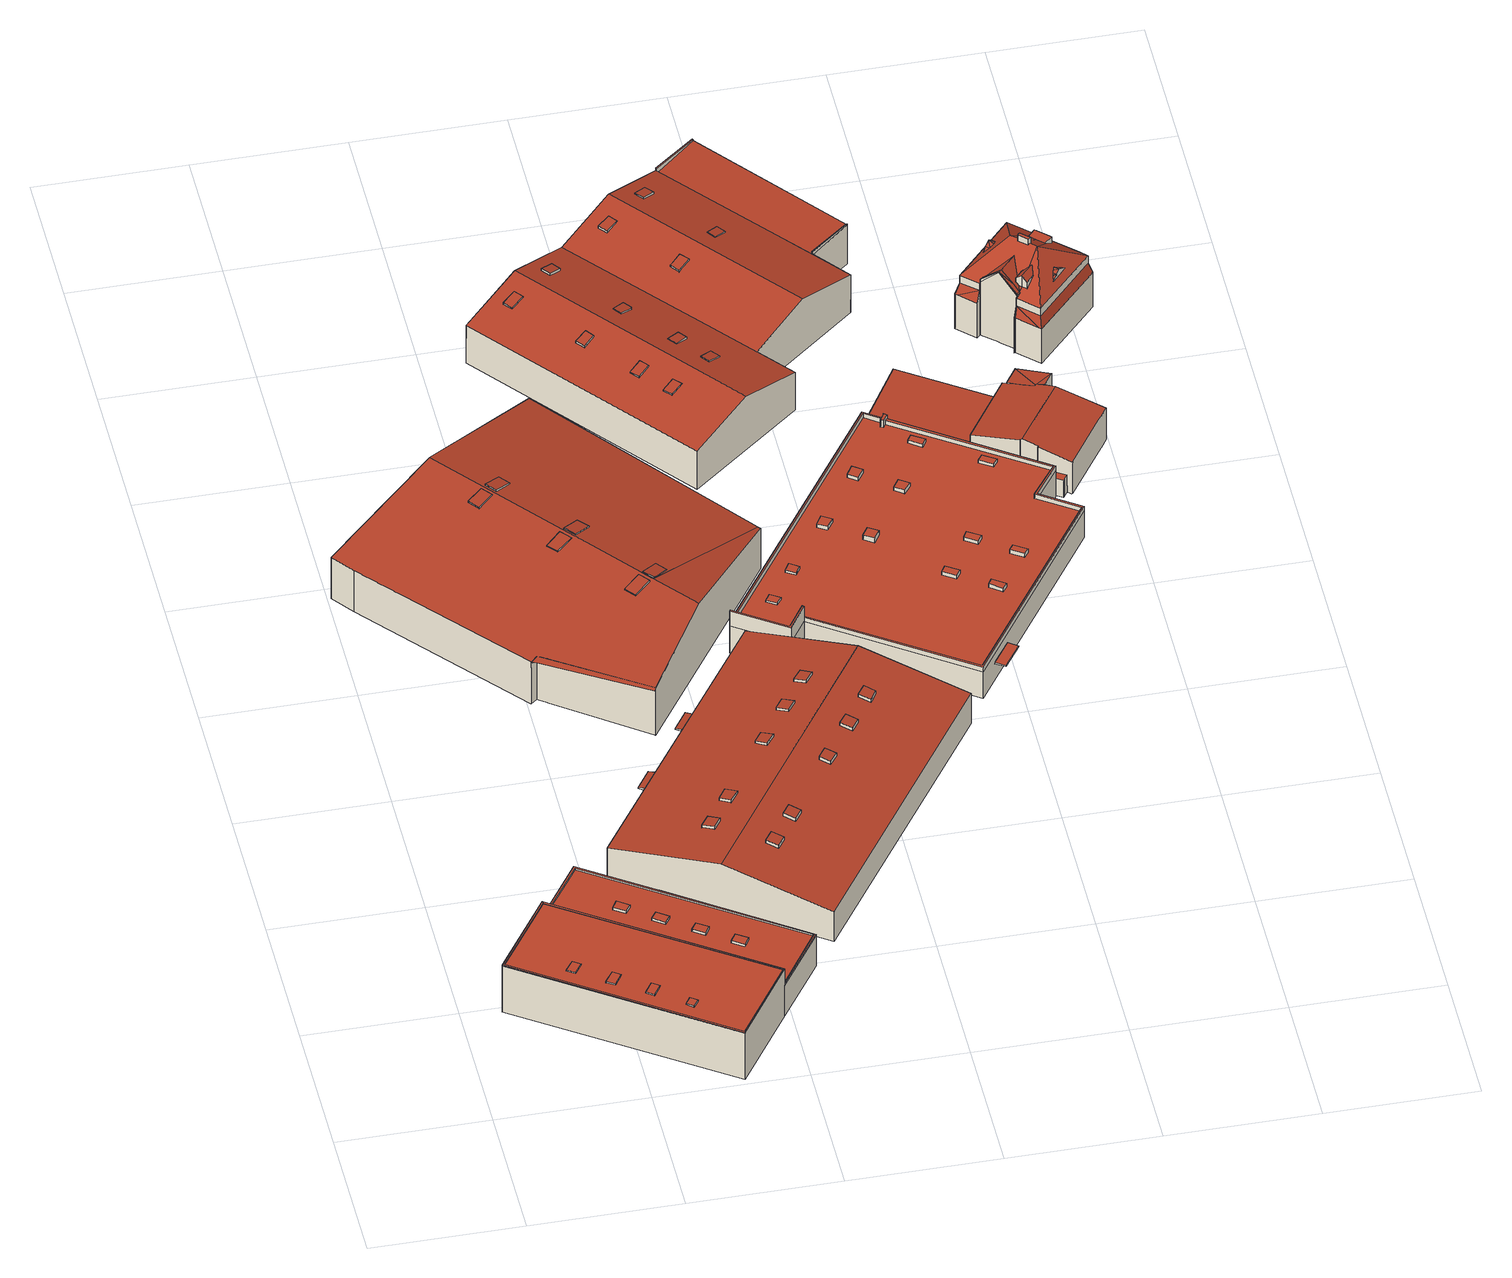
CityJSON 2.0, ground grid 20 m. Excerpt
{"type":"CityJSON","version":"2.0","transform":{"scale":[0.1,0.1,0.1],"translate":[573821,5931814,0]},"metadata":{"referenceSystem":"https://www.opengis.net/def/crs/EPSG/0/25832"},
"CityObjects":{
"building1":{"type":"Building","attributes":{"Grundfläche 2D":"734.250928","Grundhöhe NN":"1.270"},"children":["building1-1","building1-2","building1-3","building1-4","building1-5","building1-6","building1-7","building1-8","building1-9","building1-10","building1-11","building1-12","building1-13"],"geometry":[{"type":"Solid","lod":"3","boundaries":[[[[0,1,2,3,4,5,6,7,8,9]],[[10,11,12,13,14,15]],[[16,17,18,19]],[[18,17,5,4]],[[17,16,6,5]],[[16,19,7,6]],[[9,8,20,21]],[[21,22,23,24,2,1,0,9]],[[24,25,3,2]],[[26,27,24,23,22,21,28,29]],[[25,24,27,30]],[[21,20,31,28]],[[11,3,25,30,32,12]],[[13,12,32,33]],[[14,13,33,31,20,8]],[[19,18,4,3,11,10,15,14,8,7]],[[26,29,28,31,33,32,30,27]]]],"semantics":{"surfaces":[{"type":"RoofSurface"},{"type":"WallSurface"},{"type":"GroundSurface"}],"values":[[0,0,0,1,1,1,1,1,1,1,1,1,1,1,1,1,2]]}}]},
"building1-1":{"type":"BuildingInstallation","parents":["building1"],"geometry":[{"type":"MultiSurface","lod":"3","boundaries":[[[34,35,36,37]],[[37,36,38,39]],[[39,40,34,37]],[[40,41,35,34]],[[36,35,41,38]]],"semantics":{"surfaces":[{"type":"RoofSurface"},{"type":"WallSurface"}],"values":[0,1,1,1,1]}}]},
"building1-2":{"type":"BuildingInstallation","parents":["building1"],"geometry":[{"type":"MultiSurface","lod":"3","boundaries":[[[42,43,44,45,46,47]],[[11,12,44,43]],[[12,13,45,44]],[[48,49,47,46]],[[42,47,49,50]]],"semantics":{"surfaces":[{"type":"RoofSurface"},{"type":"WallSurface"}],"values":[0,1,1,1,1]}}]},
"building1-3":{"type":"BuildingInstallation","parents":["building1"],"geometry":[{"type":"MultiSurface","lod":"3","boundaries":[[[51,52,53,54]],[[55,56,54,53]],[[56,57,51,54]],[[52,51,57,58]],[[53,52,58,55]]],"semantics":{"surfaces":[{"type":"RoofSurface"},{"type":"WallSurface"}],"values":[0,1,1,1,1]}}]},
"building1-4":{"type":"BuildingInstallation","parents":["building1"],"geometry":[{"type":"MultiSurface","lod":"3","boundaries":[[[59,60,43,42,61,46,45,62]],[[61,42,50,63]],[[63,48,46,61]],[[62,45,13,14]],[[14,15,10,11,43,60,59,62]]],"semantics":{"surfaces":[{"type":"RoofSurface"},{"type":"WallSurface"}],"values":[0,1,1,1,1]}}]},
"building1-5":{"type":"BuildingInstallation","parents":["building1"],"geometry":[{"type":"MultiSurface","lod":"3","boundaries":[[[64,65,66,67]],[[67,66,68,69]],[[64,67,69,70]],[[65,64,70,71]],[[71,68,66,65]]],"semantics":{"surfaces":[{"type":"RoofSurface"},{"type":"WallSurface"}],"values":[0,1,1,1,1]}}]},
"building1-6":{"type":"BuildingInstallation","parents":["building1"],"geometry":[{"type":"MultiSurface","lod":"3","boundaries":[[[72,73,74,75]],[[76,77,75,74]],[[72,75,77,78]],[[73,72,78,79]],[[79,76,74,73]]],"semantics":{"surfaces":[{"type":"RoofSurface"},{"type":"WallSurface"}],"values":[0,1,1,1,1]}}]},
"building1-7":{"type":"BuildingInstallation","parents":["building1"],"geometry":[{"type":"MultiSurface","lod":"3","boundaries":[[[80,81,82,83]],[[83,82,84,85]],[[80,83,85,86]],[[81,80,86,87]],[[82,81,87,84]]],"semantics":{"surfaces":[{"type":"RoofSurface"},{"type":"WallSurface"}],"values":[0,1,1,1,1]}}]},
"building1-8":{"type":"BuildingInstallation","parents":["building1"],"geometry":[{"type":"MultiSurface","lod":"3","boundaries":[[[88,89,90,91]],[[91,90,92,93]],[[88,91,93,94]],[[89,88,94,95]],[[90,89,95,92]]],"semantics":{"surfaces":[{"type":"RoofSurface"},{"type":"WallSurface"}],"values":[0,1,1,1,1]}}]},
"building1-9":{"type":"BuildingInstallation","parents":["building1"],"geometry":[{"type":"MultiSurface","lod":"3","boundaries":[[[96,97,98,99]],[[99,98,100,101]],[[96,99,101,102]],[[97,96,102,103]],[[98,97,103,100]]],"semantics":{"surfaces":[{"type":"RoofSurface"},{"type":"WallSurface"}],"values":[0,1,1,1,1]}}]},
"building1-10":{"type":"BuildingInstallation","parents":["building1"],"geometry":[{"type":"MultiSurface","lod":"3","boundaries":[[[104,105,106,107]],[[107,106,108,109]],[[104,107,109,110]],[[110,111,105,104]],[[111,108,106,105]]],"semantics":{"surfaces":[{"type":"RoofSurface"},{"type":"WallSurface"}],"values":[0,1,1,1,1]}}]},
"building1-11":{"type":"BuildingInstallation","parents":["building1"],"geometry":[{"type":"MultiSurface","lod":"3","boundaries":[[[112,113,114,115,116]],[[117,118,113,112]],[[119,120,115,114]],[[120,121,117,112,116,115]],[[118,119,114,113]],[[120,119,118,117,121]]],"semantics":{"surfaces":[{"type":"RoofSurface"},{"type":"WallSurface"},{"type":"OuterCeilingSurface"}],"values":[0,1,1,1,1,2]}}]},
"building1-12":{"type":"BuildingInstallation","parents":["building1"],"geometry":[{"type":"MultiSurface","lod":"3","boundaries":[[[122,123,124,125]],[[123,126,127,124]],[[128,125,124,127]],[[122,125,128,129]],[[123,122,129,126]],[[126,129,128,127]]],"semantics":{"surfaces":[{"type":"RoofSurface"},{"type":"WallSurface"},{"type":"OuterCeilingSurface"}],"values":[0,1,1,1,1,2]}}]},
"building1-13":{"type":"BuildingInstallation","parents":["building1"],"geometry":[{"type":"MultiSurface","lod":"3","boundaries":[[[130,131,132,133]],[[134,130,135]],[[134,136,132,131]],[[136,137,133,132]],[[137,135,130,133]],[[134,131,130]],[[134,135,137,136]]],"semantics":{"surfaces":[{"type":"RoofSurface"},{"type":"WallSurface"},{"type":"OuterCeilingSurface"}],"values":[0,1,1,1,1,1,2]}}]},
"building2":{"type":"Building","attributes":{"Grundfläche 2D":"1556.285905","Grundhöhe NN":"1.302"},"children":["building2-1","building2-2","building2-3","building2-4","building2-5","building2-6"],"geometry":[{"type":"Solid","lod":"3","boundaries":[[[[138,139,140,141,142,143,144]],[[145,146,147]],[[148,149,140,139,138,144,150,151,152,145,147,153,154,155,156]],[[141,149,148,157,142]],[[141,140,149,141,142]],[[152,151,158,159]],[[145,152,159,160]],[[161,162,145,160,163]],[[164,165,166,156,167,168,169,170,171,161,163,172]],[[157,148,156,166,173]],[[143,142,157,173,174]],[[151,150,144,143,174,158]],[[172,163,160,159,158,174,173,166,165,164]],[[147,146,145,162]],[[147,162,161,171,170,169,168,167,156,155,154,153]]]],"semantics":{"surfaces":[{"type":"RoofSurface"},{"type":"WallSurface"},{"type":"GroundSurface"}],"values":[[0,0,0,0,0,1,1,1,1,1,1,1,2,0,0]]}}]},
"building2-1":{"type":"BuildingInstallation","parents":["building2"],"geometry":[{"type":"MultiSurface","lod":"3","boundaries":[[[175,176,177,178,179,180]],[[181,179,178,177,182,183]],[[179,181,184,185,175,180]],[[185,186,176,175]],[[186,182,177,176]]],"semantics":{"surfaces":[{"type":"RoofSurface"},{"type":"WallSurface"}],"values":[0,1,1,1,1]}}]},
"building2-2":{"type":"BuildingInstallation","parents":["building2"],"geometry":[{"type":"MultiSurface","lod":"3","boundaries":[[[187,188,189,190]],[[191,192,190,189]],[[187,190,192,193]],[[193,194,188,187]],[[189,188,194,191]]],"semantics":{"surfaces":[{"type":"RoofSurface"},{"type":"WallSurface"}],"values":[0,1,1,1,1]}}]},
"building2-3":{"type":"BuildingInstallation","parents":["building2"],"geometry":[{"type":"MultiSurface","lod":"3","boundaries":[[[195,196,197,198,199]],[[200,196,195,201,202]],[[200,203,197,196]],[[199,198,197,203,204,205]],[[205,201,195,199]]],"semantics":{"surfaces":[{"type":"RoofSurface"},{"type":"WallSurface"}],"values":[0,1,1,1,1]}}]},
"building2-4":{"type":"BuildingInstallation","parents":["building2"],"geometry":[{"type":"MultiSurface","lod":"3","boundaries":[[[206,207,208,209]],[[209,208,210,211]],[[211,212,206,209]],[[207,206,212,213]],[[208,207,213,210]]],"semantics":{"surfaces":[{"type":"RoofSurface"},{"type":"WallSurface"}],"values":[0,1,1,1,1]}}]},
"building2-5":{"type":"BuildingInstallation","parents":["building2"],"geometry":[{"type":"MultiSurface","lod":"3","boundaries":[[[214,215,216,217]],[[218,219,217,216]],[[214,217,219,220]],[[220,221,215,214]],[[216,215,221,218]]],"semantics":{"surfaces":[{"type":"RoofSurface"},{"type":"WallSurface"}],"values":[0,1,1,1,1]}}]},
"building2-6":{"type":"BuildingInstallation","parents":["building2"],"geometry":[{"type":"MultiSurface","lod":"3","boundaries":[[[222,223,224,225,226,227]],[[226,228,229,227]],[[229,141,222,227]],[[225,224,223,222,141,230]],[[226,225,230,228]]],"semantics":{"surfaces":[{"type":"RoofSurface"},{"type":"WallSurface"}],"values":[0,1,1,1,1]}}]},
"building3":{"type":"Building","attributes":{"Grundfläche 2D":"1316.742439","Grundhöhe NN":"1.251"},"children":["building3-1","building3-2","building3-3","building3-4","building3-5","building3-6","building3-7","building3-8","building3-9","building3-10","building3-11","building3-12"],"geometry":[{"type":"Solid","lod":"3","boundaries":[[[[231,232,233,234]],[[233,235,236,234]],[[232,231,237,238]],[[235,233,232,238,239]],[[236,235,239,240]],[[237,231,234,236,240]],[[239,238,237,240]]]],"semantics":{"surfaces":[{"type":"RoofSurface"},{"type":"WallSurface"},{"type":"GroundSurface"}],"values":[[0,0,1,1,1,1,2]]}}]},
"building3-1":{"type":"BuildingInstallation","parents":["building3"],"geometry":[{"type":"MultiSurface","lod":"3","boundaries":[[[241,242,243,244]],[[244,243,245,246]],[[241,244,246,247]],[[242,241,247,248]],[[243,242,248,245]]],"semantics":{"surfaces":[{"type":"RoofSurface"},{"type":"WallSurface"}],"values":[0,1,1,1,1]}}]},
"building3-2":{"type":"BuildingInstallation","parents":["building3"],"geometry":[{"type":"MultiSurface","lod":"3","boundaries":[[[249,250,251,252]],[[252,251,253,254]],[[249,252,254,255]],[[250,249,255,256]],[[251,250,256,253]]],"semantics":{"surfaces":[{"type":"RoofSurface"},{"type":"WallSurface"}],"values":[0,1,1,1,1]}}]},
"building3-3":{"type":"BuildingInstallation","parents":["building3"],"geometry":[{"type":"MultiSurface","lod":"3","boundaries":[[[257,258,259,260]],[[260,259,261,262]],[[257,260,262,263]],[[258,257,263,264]],[[259,258,264,261]]],"semantics":{"surfaces":[{"type":"RoofSurface"},{"type":"WallSurface"}],"values":[0,1,1,1,1]}}]},
"building3-4":{"type":"BuildingInstallation","parents":["building3"],"geometry":[{"type":"MultiSurface","lod":"3","boundaries":[[[265,266,267,268]],[[268,267,269,270]],[[265,268,270,271]],[[266,265,271,272]],[[267,266,272,269]]],"semantics":{"surfaces":[{"type":"RoofSurface"},{"type":"WallSurface"}],"values":[0,1,1,1,1]}}]},
"building3-5":{"type":"BuildingInstallation","parents":["building3"],"geometry":[{"type":"MultiSurface","lod":"3","boundaries":[[[273,274,275,276]],[[276,275,277,278]],[[273,276,278,279]],[[274,273,279,280]],[[275,274,280,277]]],"semantics":{"surfaces":[{"type":"RoofSurface"},{"type":"WallSurface"}],"values":[0,1,1,1,1]}}]},
"building3-6":{"type":"BuildingInstallation","parents":["building3"],"geometry":[{"type":"MultiSurface","lod":"3","boundaries":[[[281,282,283,284]],[[284,283,285,286]],[[281,284,286,287]],[[282,281,287,288]],[[283,282,288,285]]],"semantics":{"surfaces":[{"type":"RoofSurface"},{"type":"WallSurface"}],"values":[0,1,1,1,1]}}]},
"building3-7":{"type":"BuildingInstallation","parents":["building3"],"geometry":[{"type":"MultiSurface","lod":"3","boundaries":[[[289,290,291,292]],[[292,291,293,294]],[[294,295,289,292]],[[290,289,295,296]],[[296,293,291,290]]],"semantics":{"surfaces":[{"type":"RoofSurface"},{"type":"WallSurface"}],"values":[0,1,1,1,1]}}]},
"building3-8":{"type":"BuildingInstallation","parents":["building3"],"geometry":[{"type":"MultiSurface","lod":"3","boundaries":[[[297,298,299,300]],[[300,299,301,302]],[[297,300,302,303]],[[298,297,303,304]],[[299,298,304,301]]],"semantics":{"surfaces":[{"type":"RoofSurface"},{"type":"WallSurface"}],"values":[0,1,1,1,1]}}]},
"building3-9":{"type":"BuildingInstallation","parents":["building3"],"geometry":[{"type":"MultiSurface","lod":"3","boundaries":[[[305,306,307,308]],[[308,307,309,310]],[[305,308,310,311]],[[306,305,311,312]],[[307,306,312,309]]],"semantics":{"surfaces":[{"type":"RoofSurface"},{"type":"WallSurface"}],"values":[0,1,1,1,1]}}]},
"building3-10":{"type":"BuildingInstallation","parents":["building3"],"geometry":[{"type":"MultiSurface","lod":"3","boundaries":[[[313,314,315,316]],[[316,315,317,318]],[[313,316,318,319]],[[314,313,319,320]],[[315,314,320,317]]],"semantics":{"surfaces":[{"type":"RoofSurface"},{"type":"WallSurface"}],"values":[0,1,1,1,1]}}]},
"building3-11":{"type":"BuildingInstallation","parents":["building3"],"geometry":[{"type":"MultiSurface","lod":"3","boundaries":[[[321,322,323,324]],[[325,326,324,323]],[[326,327,321,324]],[[327,328,322,321]],[[328,325,323,322]],[[328,327,326,325]]],"semantics":{"surfaces":[{"type":"RoofSurface"},{"type":"WallSurface"},{"type":"OuterCeilingSurface"}],"values":[0,1,1,1,1,2]}}]},
"building3-12":{"type":"BuildingInstallation","parents":["building3"],"geometry":[{"type":"MultiSurface","lod":"3","boundaries":[[[329,330,331,332]],[[333,334,332,331]],[[334,335,329,332]],[[335,336,330,329]],[[336,333,331,330]],[[336,335,334,333]]],"semantics":{"surfaces":[{"type":"RoofSurface"},{"type":"WallSurface"},{"type":"OuterCeilingSurface"}],"values":[0,1,1,1,1,2]}}]},
"building4":{"type":"Building","attributes":{"Grundfläche 2D":"1420.315494","Grundhöhe NN":"1.444"},"children":["building4-1","building4-2","building4-3","building4-4","building4-5","building4-6","building4-7","building4-8","building4-9","building4-10","building4-11","building4-12","building4-13","building4-14"],"geometry":[{"type":"Solid","lod":"3","boundaries":[[[[337,338,339,340,341,342,343,344]],[[345,346,347,348,349]],[[347,346,350,351,352]],[[352,351,353,354,355]],[[356,354,353,357,358,359]],[[337,344,360,361]],[[362,340,339,338,337,361,363]],[[341,340,362,364]],[[345,349,365,366]],[[350,346,345,366,367]],[[351,350,367,368]],[[357,353,351,368,369]],[[358,357,369,360,344,343,342,341,356,359]],[[348,347,352,355,354,356,341,364,365,349]],[[361,360,369,368,367,366,365,364,362,363]]]],"semantics":{"surfaces":[{"type":"RoofSurface"},{"type":"WallSurface"},{"type":"GroundSurface"}],"values":[[0,0,0,0,0,1,1,1,1,1,1,1,1,1,2]]}}]},
"building4-1":{"type":"BuildingInstallation","parents":["building4"],"geometry":[{"type":"MultiSurface","lod":"3","boundaries":[[[370,371,372,373]],[[373,372,342,339]],[[339,340,370,373]],[[341,356,371,370,340]],[[341,342,372,371,356]]],"semantics":{"surfaces":[{"type":"RoofSurface"},{"type":"WallSurface"}],"values":[0,1,1,1,1]}}]},
"building4-2":{"type":"BuildingInstallation","parents":["building4"],"geometry":[{"type":"MultiSurface","lod":"3","boundaries":[[[374,375,376]],[[376,375,377]],[[337,374,376,358,344]],[[337,338,375,374]],[[343,359,377,375,338]],[[344,358,376,377,359,343]]],"semantics":{"surfaces":[{"type":"RoofSurface"},{"type":"WallSurface"}],"values":[0,0,1,1,1,1]}}]},
"building4-3":{"type":"BuildingInstallation","parents":["building4"],"geometry":[{"type":"MultiSurface","lod":"3","boundaries":[[[378,379,380,381,382]],[[380,379,378,383,384]],[[384,385,381,380]],[[386,382,381,385,387]],[[386,383,378,382]]],"semantics":{"surfaces":[{"type":"RoofSurface"},{"type":"WallSurface"}],"values":[0,1,1,1,1]}}]},
"building4-4":{"type":"BuildingInstallation","parents":["building4"],"geometry":[{"type":"MultiSurface","lod":"3","boundaries":[[[388,389,390,391]],[[391,390,392,393]],[[388,391,393,394]],[[389,388,394,395]],[[390,389,395,392]]],"semantics":{"surfaces":[{"type":"RoofSurface"},{"type":"WallSurface"}],"values":[0,1,1,1,1]}}]},
"building4-5":{"type":"BuildingInstallation","parents":["building4"],"geometry":[{"type":"MultiSurface","lod":"3","boundaries":[[[396,397,398,399]],[[399,398,400,401]],[[396,399,401,402]],[[397,396,402,403]],[[398,397,403,400]]],"semantics":{"surfaces":[{"type":"RoofSurface"},{"type":"WallSurface"}],"values":[0,1,1,1,1]}}]},
"building4-6":{"type":"BuildingInstallation","parents":["building4"],"geometry":[{"type":"MultiSurface","lod":"3","boundaries":[[[404,405,406,407]],[[407,406,408,409]],[[404,407,409,410]],[[405,404,410,411]],[[406,405,411,408]]],"semantics":{"surfaces":[{"type":"RoofSurface"},{"type":"WallSurface"}],"values":[0,1,1,1,1]}}]},
"building4-7":{"type":"BuildingInstallation","parents":["building4"],"geometry":[{"type":"MultiSurface","lod":"3","boundaries":[[[412,413,414,415]],[[416,417,412,415]],[[418,413,412,417]],[[418,419,414,413]],[[415,414,419,416]]],"semantics":{"surfaces":[{"type":"RoofSurface"},{"type":"WallSurface"}],"values":[0,1,1,1,1]}}]},
"building4-8":{"type":"BuildingInstallation","parents":["building4"],"geometry":[{"type":"MultiSurface","lod":"3","boundaries":[[[420,421,422,423]],[[424,425,421,420]],[[425,426,422,421]],[[427,423,422,426]],[[424,420,423,427]]],"semantics":{"surfaces":[{"type":"RoofSurface"},{"type":"WallSurface"}],"values":[0,1,1,1,1]}}]},
"building4-9":{"type":"BuildingInstallation","parents":["building4"],"geometry":[{"type":"MultiSurface","lod":"3","boundaries":[[[428,429,430,431]],[[431,430,432,433]],[[428,431,433,434]],[[429,428,434,435]],[[430,429,435,432]]],"semantics":{"surfaces":[{"type":"RoofSurface"},{"type":"WallSurface"}],"values":[0,1,1,1,1]}}]},
"building4-10":{"type":"BuildingInstallation","parents":["building4"],"geometry":[{"type":"MultiSurface","lod":"3","boundaries":[[[436,437,438,439,440]],[[441,442,443,438,437,436]],[[443,444,439,438]],[[445,446,440,439,444]],[[446,441,436,440]]],"semantics":{"surfaces":[{"type":"RoofSurface"},{"type":"WallSurface"}],"values":[0,1,1,1,1]}}]},
"building4-11":{"type":"BuildingInstallation","parents":["building4"],"geometry":[{"type":"MultiSurface","lod":"3","boundaries":[[[447,448,449,450]],[[450,449,451,452]],[[447,450,452,453]],[[448,447,453,454]],[[449,448,454,451]]],"semantics":{"surfaces":[{"type":"RoofSurface"},{"type":"WallSurface"}],"values":[0,1,1,1,1]}}]},
"building4-12":{"type":"BuildingInstallation","parents":["building4"],"geometry":[{"type":"MultiSurface","lod":"3","boundaries":[[[455,456,457,458]],[[457,456,459,460]],[[458,457,460,461]],[[455,458,461,462]],[[456,455,462,459]]],"semantics":{"surfaces":[{"type":"RoofSurface"},{"type":"WallSurface"}],"values":[0,1,1,1,1]}}]},
"building4-13":{"type":"BuildingInstallation","parents":["building4"],"geometry":[{"type":"MultiSurface","lod":"3","boundaries":[[[463,464,465,466]],[[466,465,467,468]],[[463,466,468,469]],[[464,463,469,470]],[[465,464,470,467]]],"semantics":{"surfaces":[{"type":"RoofSurface"},{"type":"WallSurface"}],"values":[0,1,1,1,1]}}]},
"building4-14":{"type":"BuildingInstallation","parents":["building4"],"geometry":[{"type":"MultiSurface","lod":"3","boundaries":[[[471,472,473,474]],[[474,473,475,476]],[[471,474,476,477]],[[472,471,477,478]],[[473,472,478,475]]],"semantics":{"surfaces":[{"type":"RoofSurface"},{"type":"WallSurface"}],"values":[0,1,1,1,1]}}]},
"building5":{"type":"Building","attributes":{"Grundfläche 2D":"1206.659330","Grundhöhe NN":"1.205"},"children":["building5-1","building5-2","building5-3","building5-4","building5-5","building5-6","building5-7","building5-8","building5-9","building5-10","building5-11","building5-12","building5-13","building5-14","building5-15"],"geometry":[{"type":"MultiSurface","lod":"3","boundaries":[[[479,480,481,482,483,484]],[[485,486,487,488,489,490,491,492,493,494,495,496,497,498]],[[499,500,501,502,503,504,505,506,507,508,509,510,511,512,513,514,515,516,517]],[[483,482,503,502]],[[502,501,484,483]],[[500,518,480,479]],[[518,504,481,480]],[[507,519,493,492]],[[519,520,494,493]],[[520,521,495,494]],[[521,522,496,495]],[[522,516,497,496]],[[515,514,513,486,485,498]],[[487,486,513,512]],[[488,487,512,511]],[[511,510,489,488]],[[490,489,510,509]],[[509,508,491,490]],[[519,523,524,520]],[[506,505,525,526]],[[507,506,526,527]],[[519,507,527,523]],[[521,520,524,528]],[[522,521,528,529]],[[516,522,529,530]],[[517,516,530,531]],[[499,517,531,532]],[[500,499,532,533]],[[518,500,533,534]],[[505,504,518,534,535,525]],[[524,523,527,526,525,535,534,533,532,531,530,529,528]]],"semantics":{"surfaces":[{"type":"RoofSurface"},{"type":"WallSurface"},{"type":"GroundSurface"}],"values":[0,0,0,1,1,1,1,1,1,1,1,1,1,1,1,1,1,1,1,1,1,1,1,1,1,1,1,1,1,1,2]}}]},
"building5-1":{"type":"BuildingInstallation","parents":["building5"],"geometry":[{"type":"MultiSurface","lod":"3","boundaries":[[[536,537,538,539]],[[539,538,540,541]],[[536,539,541,542]],[[537,536,542,543]],[[538,537,543,540]]],"semantics":{"surfaces":[{"type":"RoofSurface"},{"type":"WallSurface"}],"values":[0,1,1,1,1]}}]},
"building5-2":{"type":"BuildingInstallation","parents":["building5"],"geometry":[{"type":"MultiSurface","lod":"3","boundaries":[[[544,545,546,547]],[[547,546,548,549]],[[549,550,544,547]],[[550,551,545,544]],[[546,545,551,548]]],"semantics":{"surfaces":[{"type":"RoofSurface"},{"type":"WallSurface"}],"values":[0,1,1,1,1]}}]},
"building5-3":{"type":"BuildingInstallation","parents":["building5"],"geometry":[{"type":"MultiSurface","lod":"3","boundaries":[[[552,553,554,555,556,557]],[[492,491,553,552]],[[558,554,553,491,508]],[[554,558,503,482,481,555]],[[505,556,555,481,504]],[[505,506,557,556]],[[507,492,552,557,506]]],"semantics":{"surfaces":[{"type":"RoofSurface"},{"type":"WallSurface"}],"values":[0,1,1,1,1,1,1]}}]},
"building5-4":{"type":"BuildingInstallation","parents":["building5"],"geometry":[{"type":"MultiSurface","lod":"3","boundaries":[[[559,560,561,562,563,564]],[[517,562,561,565,515,498,497,516]],[[517,499,563,562]],[[500,479,484,501,566,560,559,564,563,499]],[[561,560,566,565]]],"semantics":{"surfaces":[{"type":"RoofSurface"},{"type":"WallSurface"}],"values":[0,1,1,1,1]}}]},
"building5-5":{"type":"BuildingInstallation","parents":["building5"],"geometry":[{"type":"MultiSurface","lod":"3","boundaries":[[[567,568,569,570]],[[570,569,571,572]],[[567,570,572,573]],[[568,567,573,574]],[[569,568,574,571]]],"semantics":{"surfaces":[{"type":"RoofSurface"},{"type":"WallSurface"}],"values":[0,1,1,1,1]}}]},
"building5-6":{"type":"BuildingInstallation","parents":["building5"],"geometry":[{"type":"MultiSurface","lod":"3","boundaries":[[[575,576,577,578]],[[578,577,579,580]],[[577,576,581,579]],[[575,578,580,582]],[[576,575,582,581]]],"semantics":{"surfaces":[{"type":"RoofSurface"},{"type":"WallSurface"}],"values":[0,1,1,1,1]}}]},
"building5-7":{"type":"BuildingInstallation","parents":["building5"],"geometry":[{"type":"MultiSurface","lod":"3","boundaries":[[[583,584,585,586]],[[587,588,586,585]],[[588,589,583,586]],[[584,583,589,590]],[[585,584,590,587]]],"semantics":{"surfaces":[{"type":"RoofSurface"},{"type":"WallSurface"}],"values":[0,1,1,1,1]}}]},
"building5-8":{"type":"BuildingInstallation","parents":["building5"],"geometry":[{"type":"MultiSurface","lod":"3","boundaries":[[[591,592,593,594]],[[594,593,595,596]],[[591,594,596,597]],[[592,591,597,598]],[[593,592,598,595]]],"semantics":{"surfaces":[{"type":"RoofSurface"},{"type":"WallSurface"}],"values":[0,1,1,1,1]}}]},
"building5-9":{"type":"BuildingInstallation","parents":["building5"],"geometry":[{"type":"MultiSurface","lod":"3","boundaries":[[[599,600,601,602]],[[602,601,603,604]],[[599,602,604,605]],[[600,599,605,606]],[[601,600,606,603]]],"semantics":{"surfaces":[{"type":"RoofSurface"},{"type":"WallSurface"}],"values":[0,1,1,1,1]}}]},
"building5-10":{"type":"BuildingInstallation","parents":["building5"],"geometry":[{"type":"MultiSurface","lod":"3","boundaries":[[[607,608,609,610]],[[611,612,610,609]],[[612,613,607,610]],[[608,607,613,614]],[[609,608,614,611]]],"semantics":{"surfaces":[{"type":"RoofSurface"},{"type":"WallSurface"}],"values":[0,1,1,1,1]}}]},
"building5-11":{"type":"BuildingInstallation","parents":["building5"],"geometry":[{"type":"MultiSurface","lod":"3","boundaries":[[[615,616,617,618]],[[618,617,619,620]],[[615,618,620,621]],[[616,615,621,622]],[[617,616,622,619]]],"semantics":{"surfaces":[{"type":"RoofSurface"},{"type":"WallSurface"}],"values":[0,1,1,1,1]}}]},
"building5-12":{"type":"BuildingInstallation","parents":["building5"],"geometry":[{"type":"MultiSurface","lod":"3","boundaries":[[[623,624,625,626]],[[626,625,627,628]],[[623,626,628,629]],[[624,623,629,630]],[[625,624,630,627]]],"semantics":{"surfaces":[{"type":"RoofSurface"},{"type":"WallSurface"}],"values":[0,1,1,1,1]}}]},
"building5-13":{"type":"BuildingInstallation","parents":["building5"],"geometry":[{"type":"MultiSurface","lod":"3","boundaries":[[[631,632,633,634]],[[635,636,634,633]],[[636,637,631,634]],[[632,631,637,638]],[[633,632,638,635]]],"semantics":{"surfaces":[{"type":"RoofSurface"},{"type":"WallSurface"}],"values":[0,1,1,1,1]}}]},
"building5-14":{"type":"BuildingInstallation","parents":["building5"],"geometry":[{"type":"MultiSurface","lod":"3","boundaries":[[[639,640,641,642]],[[643,644,642,641]],[[639,642,644,645]],[[645,646,640,639]],[[641,640,646,643]]],"semantics":{"surfaces":[{"type":"RoofSurface"},{"type":"WallSurface"}],"values":[0,1,1,1,1]}}]},
"building5-15":{"type":"BuildingInstallation","parents":["building5"],"geometry":[{"type":"MultiSurface","lod":"3","boundaries":[[[647,648,649,650]],[[651,652,648,647]],[[653,654,650,649]],[[654,651,647,650]],[[652,653,649,648]],[[652,651,654,653]]],"semantics":{"surfaces":[{"type":"RoofSurface"},{"type":"WallSurface"},{"type":"OuterCeilingSurface"}],"values":[0,1,1,1,1,2]}}]},
"building6":{"type":"Building","attributes":{"Grundfläche 2D":"308.024075","Grundhöhe NN":"1.085"},"geometry":[{"type":"Solid","lod":"3","boundaries":[[[[655,656,657,658,659,660,661,662,663,664,665]],[[666,667,668,669,661,660,670,671,672,673]],[[674,675,676]],[[677,675,674]],[[678,665,679,675,677]],[[680,681,682,683,684,685]],[[686,684,683]],[[687,680,685]],[[688,689,680,687]],[[690,691,692,693,694,695]],[[675,663,662,661,669,696,697,676]],[[663,675,679,664]],[[679,665,664]],[[655,698,699,656]],[[680,657,656,699,700,681]],[[701,658,657,680,689,702]],[[659,658,701,703]],[[704,670,660,659,703,705]],[[671,670,704,706]],[[690,707,708,709,673,672,671,706,710,691]],[[669,668,667,666,673,709,711,712,696]],[[674,676,697,713]],[[677,674,713,714]],[[678,677,714,698]],[[698,655,678]],[[655,665,678]],[[682,681,700,715]],[[683,682,715,716]],[[686,683,716,717]],[[685,684,718,719]],[[684,686,717,718]],[[687,685,719,720]],[[688,687,720,721]],[[689,688,721,702]],[[692,691,710,722]],[[693,692,722,723]],[[694,693,723,724]],[[695,694,724,725]],[[690,695,725,707]],[[704,705,703,701,702,721,720,719,718,717,716,715,700,699,698,714,713,697,696,712,711,709,708,707,725,724,723,722,710,706]]]],"semantics":{"surfaces":[{"type":"RoofSurface"},{"type":"WallSurface"},{"type":"GroundSurface"}],"values":[[0,0,0,0,0,0,0,0,0,0,1,1,1,1,1,1,1,1,1,1,1,1,1,1,1,1,1,1,1,1,1,1,1,1,1,1,1,1,1,2]]}}]},
"building7":{"type":"Building","attributes":{"Grundfläche 2D":"148.820154","Grundhöhe NN":"0.977"},"children":["building7-1","building7-2","building7-3","building7-4","building7-5","building7-6","building7-7"],"geometry":[{"type":"MultiSurface","lod":"3","boundaries":[[[726,727,728,729,730,731,732,733,734,735,736,737,738,739]],[[727,740,741,742,728]],[[730,729,728,742,743,744,731]],[[731,745,746,747,748]],[[732,731,748,747,749,734,733]],[[750,751,752,753,737,754,755,756,734,757]],[[754,737,736,735,734,758,759,760,761,762],[763,764,765,763,736]],[[764,763,765]],[[734,756,758]],[[740,727,726]],[[726,741,740]],[[743,742,728,742,741]],[[743,745,744]],[[745,731,744]],[[757,734,749]],[[738,737,753]],[[766,767,768,769]],[[770,767,766]],[[770,771,772,767]],[[768,773,774,775,769]],[[776,777,772,771]],[[778,777,776]],[[779,780,781]],[[780,782,781]],[[783,780,779]],[[779,784,785,786,783]],[[784,787,788,785]],[[789,790,787]],[[790,788,787]],[[791,790,789]],[[782,774,792,793]],[[771,770,766,769,794,795]],[[778,776,771,795,796]],[[777,778,796,797]],[[792,774,773]],[[769,775,774,798,794]],[[799,800,745,743,741,726,801,802]],[[745,800,803,789,746]],[[749,747,746,789,787,784]],[[749,784,779,757]],[[792,773,768,753,752,751,750,757,779,781,793]],[[738,753,768,767,772]],[[738,772,777,739]],[[739,777,797,801,726]],[[791,789,803,804]],[[790,791,804,805]],[[785,788,790,805,806]],[[783,786,785,806,807]],[[782,780,783,807,808]],[[793,781,782]],[[774,782,808,798]],[[803,800,799,802,801,797,796,795,794,798,808,807,806,805,804]]],"semantics":{"surfaces":[{"type":"RoofSurface"},{"type":"WallSurface"},{"type":"GroundSurface"}],"values":[0,0,0,0,0,0,0,0,0,0,0,0,0,0,0,0,0,0,0,0,0,0,0,0,0,0,0,0,0,0,0,1,1,1,1,1,1,1,1,1,1,1,1,1,1,1,1,1,1,1,1,2]}}]},
"building7-1":{"type":"BuildingInstallation","parents":["building7"],"geometry":[{"type":"MultiSurface","lod":"3","boundaries":[[[809,744,810,811]],[[812,813,810,744]],[[814,813,812]],[[815,816,813,814]],[[817,816,815]],[[818,817,815]],[[809,731,744]],[[812,744,742,740,815,814]],[[740,727,818,815]],[[727,726,817,818]],[[726,741,743,745,810,813,816,817]],[[745,748,811,810]],[[811,748,809]]],"semantics":{"surfaces":[{"type":"RoofSurface"},{"type":"WallSurface"}],"values":[0,0,0,0,0,0,1,1,1,1,1,1,1]}}]},
"building7-2":{"type":"BuildingInstallation","parents":["building7"],"geometry":[{"type":"MultiSurface","lod":"3","boundaries":[[[819,820,821,822,823,824,825]],[[826,827,828,829,821,820,733]],[[824,823,830]],[[733,820,819,831]],[[828,827,826,729,832]],[[732,821,829,828,832,730]],[[732,830,823,822,821]]],"semantics":{"surfaces":[{"type":"RoofSurface"},{"type":"WallSurface"}],"values":[0,0,1,1,1,1,1]}}]},
"building7-3":{"type":"BuildingInstallation","parents":["building7"],"geometry":[{"type":"MultiSurface","lod":"3","boundaries":[[[833,834,835,836,837,838]],[[764,763,833]],[[763,736,839,835,834,833]],[[836,835,839,840]],[[841,838,837,836,840,735]],[[833,838,841,764]]],"semantics":{"surfaces":[{"type":"RoofSurface"},{"type":"WallSurface"}],"values":[0,1,1,1,1,1]}}]},
"building7-4":{"type":"BuildingInstallation","parents":["building7"],"geometry":[{"type":"MultiSurface","lod":"3","boundaries":[[[842,843,844,845,765,846,847,848,849]],[[843,850,844]],[[846,851,847]],[[848,847,851,759,760,761,762,850,843,842,849]]],"semantics":{"surfaces":[{"type":"RoofSurface"},{"type":"WallSurface"}],"values":[0,1,1,1]}}]},
"building7-5":{"type":"BuildingInstallation","parents":["building7"],"geometry":[{"type":"MultiSurface","lod":"3","boundaries":[[[852,853,854]],[[852,854,855]],[[856,857,858]],[[854,853,856,858]],[[857,859,858]],[[860,855,854,861]],[[862,860,861]],[[863,864,865,861,854,858,859]],[[865,862,861]]],"semantics":{"surfaces":[{"type":"RoofSurface"},{"type":"WallSurface"}],"values":[0,0,0,0,0,0,0,1,1]}}]},
"building7-6":{"type":"BuildingInstallation","parents":["building7"],"geometry":[{"type":"MultiSurface","lod":"3","boundaries":[[[866,867,868]],[[869,870,871,872,867]],[[872,868,867]],[[873,869,874]],[[874,869,875,876]],[[870,869,873]],[[877,876,875]],[[871,868,872]],[[867,866,877,875,869]]],"semantics":{"surfaces":[{"type":"RoofSurface"},{"type":"WallSurface"}],"values":[0,0,0,0,0,0,0,0,1]}}]},
"building7-7":{"type":"BuildingInstallation","parents":["building7"],"geometry":[{"type":"MultiSurface","lod":"3","boundaries":[[[878,879,758,756,755,754,880]],[[880,762,761,760,759,879,878]],[[758,879,759]],[[880,754,762]],[[755,754,755,756]]],"semantics":{"surfaces":[{"type":"RoofSurface"},{"type":"WallSurface"}],"values":[0,1,1,1,1]}}]}
},
"vertices":[
[275,312,65],[270,315,65],[181,376,65],[124,294,65],[126,292,65],[182,372,65],[444,192,65],[389,111,65],[390,110,65],[447,192,65],[126,292,89],[124,294,89],[52,189,89],[318,5,89],[390,110,89],[389,111,89],[444,192,63],[182,372,63],[126,292,63],[389,111,63],[390,110,63],[447,192,63],[275,312,63],[270,315,63],[181,376,63],[124,294,63],[270,315,13],[181,376,13],[447,192,13],[275,312,13],[124,294,13],[390,110,13],[52,189,13],[318,5,13],
[227,280,67],[234,290,67],[219,301,67],[212,290,67],[219,301,63],[212,290,63],[227,280,63],[234,290,63],
[125,290,90],[124,294,90],[52,189,90],[318,5,90],[318,8,90],[55,190,90],[318,8,89],[55,190,89],[125,290,89],
[214,103,91],[224,96,91],[234,111,91],[224,118,91],[234,111,89],[224,118,89],[214,103,89],[224,96,89],
[389,111,90],[126,292,90],[388,110,90],[390,110,90],[388,110,89],
[258,72,91],[267,65,91],[274,75,91],[265,82,91],[274,75,89],[265,82,89],[258,72,89],[267,65,89],
[170,132,91],[181,125,91],[191,141,91],[181,148,91],[191,141,89],[181,148,89],[170,132,89],[181,125,89],
[137,177,91],[127,163,91],[137,156,91],[147,170,91],[137,156,89],[147,170,89],[137,177,89],[127,163,89],
[314,220,67],[321,231,67],[306,241,67],[299,231,67],[306,241,63],[299,231,63],[314,220,63],[321,231,63],
[270,250,67],[277,260,67],[262,271,67],[255,261,67],[262,271,63],[255,261,63],[270,250,63],[277,260,63],
[357,190,67],[364,201,67],[349,211,67],[342,200,67],[349,211,63],[342,200,63],[357,190,63],[364,201,63],
[286,303,25],[301,293,25],[309,306,25],[294,315,25],[289,307,25],[286,303,23],[301,293,23],[309,306,23],[294,315,23],[289,307,23],
[277,315,59],[275,312,59],[282,306,59],[285,310,59],[275,312,57],[282,306,57],[285,310,57],[277,315,57],
[264,324,59],[262,320,59],[270,315,59],[273,318,59],[262,320,57],[264,324,57],[270,315,57],[273,318,57],
[285,932,115],[297,918,115],[364,835,115],[377,822,114],[529,927,79],[303,1216,80],[153,1096,115],[204,737,82],[206,735,82],[208,736,82],[421,764,115],[375,821,115],[92,1048,101],[4,978,81],[26,949,81],[214,731,83],[216,730,83],[340,645,90],[342,649,91],[532,923,79],[4,978,13],[26,949,13],[204,737,13],[213,744,84],[206,738,82],[213,744,13],[225,735,13],[341,650,13],[342,649,13],[341,650,91],[225,735,85],[224,736,85],[223,737,85],[217,742,84],[224,736,13],[532,923,13],[303,1216,13],
[319,936,111],[307,950,111],[287,934,116],[289,932,116],[299,920,116],[313,931,113],[299,920,114],[287,934,114],[289,932,114],[313,931,111],[319,936,109],[307,950,110],
[272,899,111],[293,915,115],[281,929,115],[261,912,111],[281,929,114],[261,912,109],[272,899,109],[293,915,114],
[338,814,111],[349,800,111],[370,817,116],[370,818,116],[359,831,116],[349,800,109],[338,814,109],[346,804,109],[370,817,114],[370,818,114],[359,831,114],
[214,1013,115],[203,1027,115],[183,1011,112],[194,997,112],[183,1011,109],[194,997,109],[214,1013,114],[203,1027,114],
[220,1018,117],[240,1033,112],[229,1047,112],[209,1032,117],[229,1047,110],[209,1032,114],[220,1018,114],[240,1033,110],
[377,822,116],[378,823,116],[378,823,115],[396,838,111],[385,852,111],[365,835,116],[385,852,110],[365,835,115],[396,838,110],
[478,761,62],[229,404,62],[354,317,89],[602,676,89],[478,231,62],[726,590,62],[478,761,13],[229,404,13],[478,231,13],[726,590,13],
[505,595,87],[491,605,84],[481,591,84],[495,581,87],[481,591,80],[495,581,83],[505,595,83],[491,605,80],
[537,642,87],[524,652,84],[513,638,84],[527,628,87],[513,638,80],[527,628,83],[537,642,83],[524,652,80],
[575,547,85],[561,557,88],[551,543,88],[565,533,85],[551,543,83],[565,533,80],[575,547,80],[561,557,83],
[607,594,85],[594,604,88],[584,590,88],[598,580,85],[584,590,83],[598,580,80],[607,594,80],[594,604,83],
[402,447,87],[388,457,84],[378,442,84],[391,432,87],[378,442,79],[391,432,82],[402,447,82],[388,457,80],
[371,402,87],[357,412,84],[347,398,84],[361,388,87],[347,398,79],[361,388,82],[371,402,82],[357,412,80],
[472,398,85],[458,408,88],[448,394,88],[462,384,85],[448,394,83],[462,384,80],[472,398,80],[458,408,83],
[467,540,87],[453,550,84],[443,536,84],[456,526,87],[443,536,80],[456,526,82],[467,540,83],[453,550,80],
[441,354,85],[427,364,88],[417,350,88],[431,340,85],[417,350,83],[431,340,80],[441,354,80],[427,364,83],
[536,492,85],[523,501,88],[513,487,88],[526,478,85],[513,487,83],[526,478,80],[536,492,80],[523,501,83],
[380,654,39],[362,628,39],[378,617,41],[396,643,41],[378,617,37],[396,643,37],[380,654,37],[362,628,37],
[313,557,39],[295,531,39],[310,520,43],[329,547,43],[310,520,37],[329,547,37],[313,557,37],[295,531,37],
[752,1449,79],[751,1450,79],[599,1640,79],[598,1642,79],[543,1599,73],[544,1597,73],[699,1409,74],[700,1408,74],[486,1081,76],[560,1141,101],[330,1427,101],[291,1396,88],[256,1368,76],[634,1199,76],[596,1246,76],[401,1484,76],[665,1302,101],[472,1541,101],[412,1493,80],[543,1599,76],[738,1361,76],[700,1408,76],[699,1409,76],[700,1408,14],[752,1449,14],[598,1642,14],[599,1640,14],[543,1599,14],[256,1368,14],[486,1081,14],[634,1199,14],[596,1246,14],[738,1361,14],
[598,1642,80],[543,1599,80],[544,1597,80],[599,1640,80],
[752,1449,80],[751,1450,80],[700,1408,80],[699,1409,80],
[535,1419,97],[523,1409,92],[521,1408,91],[530,1396,91],[545,1408,97],[535,1419,94],[521,1408,89],[530,1396,88],[545,1408,94],[534,1400,90],
[379,1440,92],[363,1428,97],[372,1417,97],[387,1429,92],[372,1417,94],[387,1429,88],[379,1440,88],[363,1428,94],
[505,1284,92],[489,1272,95],[498,1261,95],[513,1273,92],[498,1261,94],[513,1273,89],[505,1284,89],[489,1272,94],
[458,1485,92],[473,1497,95],[465,1508,95],[449,1496,92],[465,1508,94],[449,1496,88],[458,1485,88],[473,1497,94],
[393,1306,96],[378,1294,92],[387,1283,92],[401,1295,96],[401,1295,94],[393,1306,94],[378,1294,89],[387,1283,89],
[331,1384,96],[322,1395,96],[306,1382,92],[315,1371,91],[331,1384,94],[322,1395,94],[306,1382,89],[315,1371,89],
[537,1243,91],[522,1231,96],[530,1220,96],[546,1232,91],[530,1220,94],[546,1232,89],[537,1243,89],[522,1231,94],
[443,1329,96],[458,1340,92],[458,1341,92],[450,1352,92],[435,1340,95],[443,1329,94],[458,1340,89],[458,1341,89],[450,1352,89],[446,1349,90],[435,1340,94],
[465,1185,91],[474,1175,91],[489,1187,95],[480,1198,95],[489,1187,94],[480,1198,94],[465,1185,89],[474,1175,89],
[592,1466,91],[577,1454,95],[585,1443,95],[600,1455,91],[577,1454,94],[585,1443,94],[600,1455,89],[592,1466,89],
[447,1238,96],[432,1226,91],[441,1215,91],[456,1227,96],[441,1215,89],[456,1227,94],[447,1238,94],[432,1226,89],
[520,1554,92],[505,1542,96],[514,1531,96],[529,1543,92],[514,1531,94],[529,1543,89],[520,1554,89],[505,1542,94],
[725,1109,63],[702,1125,63],[464,782,63],[466,780,63],[703,1122,63],[724,1107,63],[908,980,63],[911,978,63],[878,933,63],[930,897,63],[750,637,63],[553,772,63],[552,771,63],[554,769,63],[750,633,63],[933,898,63],[882,933,63],[914,978,63],[729,1107,63],[727,1104,63],[726,1111,56],[725,1109,56],[724,1107,56],[703,1122,56],[466,780,56],[464,782,56],[463,780,56],[530,734,56],[554,769,56],[552,771,56],[553,772,56],[750,637,56],[930,897,56],[878,933,56],[911,978,56],[908,980,56],[727,1104,56],[729,1107,56],[730,1108,56],[702,1125,56],[750,633,56],[933,898,56],[882,933,56],[914,978,56],[750,633,12],[933,898,12],[463,780,12],[530,734,12],[554,769,12],[882,933,12],[914,978,12],[729,1107,12],[730,1108,12],[726,1111,12],[725,1109,12],[702,1125,12],[464,782,12],
[763,1053,61],[769,1062,61],[752,1073,61],[747,1065,61],[752,1073,56],[747,1065,56],[763,1053,56],[769,1062,56],
[793,864,62],[799,873,62],[782,884,62],[777,875,62],[782,884,56],[777,875,56],[793,864,56],[799,873,56],
[554,769,81],[552,771,81],[529,737,81],[464,782,81],[463,780,81],[530,734,81],[529,737,56],
[724,1107,68],[720,1101,68],[724,1099,68],[730,1108,68],[726,1111,68],[725,1109,68],[724,1099,56],[720,1101,56],
[562,855,60],[569,865,60],[557,874,60],[550,863,60],[557,874,56],[550,863,56],[562,855,56],[569,865,56],
[528,806,59],[535,815,59],[522,824,59],[515,814,59],[522,824,56],[515,814,56],[535,815,56],[528,806,56],
[617,928,62],[626,941,62],[613,949,62],[605,936,62],[613,949,56],[605,936,56],[617,928,56],[626,941,56],
[805,772,62],[811,780,62],[794,792,62],[789,784,62],[794,792,56],[789,784,56],[805,772,56],[811,780,56],
[669,893,64],[677,906,64],[664,914,64],[656,902,64],[664,914,56],[656,902,56],[669,893,56],[677,906,56],
[841,1000,61],[847,1008,61],[830,1019,61],[824,1011,61],[830,1019,56],[824,1011,56],[841,1000,56],[847,1008,56],
[754,807,62],[760,816,62],[743,827,62],[737,818,62],[743,827,56],[737,818,56],[754,807,56],[760,816,56],
[720,995,62],[712,983,62],[724,974,62],[733,986,62],[724,974,56],[733,986,56],[720,995,56],[712,983,56],
[673,1009,62],[682,1022,62],[669,1031,62],[661,1018,62],[669,1031,56],[661,1018,56],[673,1009,56],[682,1022,56],
[844,829,62],[850,837,62],[833,848,62],[827,840,62],[833,848,56],[827,840,56],[844,829,56],[850,837,56],
[806,687,41],[794,696,41],[771,663,41],[784,655,41],[806,687,39],[794,696,39],[771,663,39],[784,655,39],
[887,1141,62],[882,1144,61],[824,1058,61],[878,1021,75],[879,1022,75],[881,1021,76],[941,1108,76],[929,1117,73],[920,1123,70],[918,1120,70],[897,1134,65],[983,1049,63],[987,1055,63],[988,1056,63],[997,1070,63],[899,1009,72],[898,1007,72],[935,981,63],[936,981,63],[943,1137,71],[920,1123,69],[929,1117,71],[903,1164,63],[887,1141,63],[918,1120,69],[824,1058,39],[875,1134,46],[760,1213,46],[702,1125,38],[726,1111,38],[730,1108,38],[725,1109,38],[729,1107,38],[821,1043,38],[829,1055,39],[930,985,39],[917,994,39],[911,985,39],[924,976,39],[925,977,39],[925,978,39],[997,1070,11],[929,1117,11],[887,1141,11],[882,1144,11],[875,1134,11],[878,1021,11],[829,1055,11],[879,1022,11],[899,1009,11],[881,1021,11],[898,1007,11],[930,985,11],[935,981,11],[936,981,11],[917,994,11],[987,1055,11],[988,1056,11],[943,1137,11],[903,1164,11],[760,1213,11],[702,1125,11],[725,1109,11],[726,1111,11],[730,1108,11],[729,1107,11],[821,1043,11],[911,985,11],[924,976,11],[925,977,11],[925,978,11],
[886,1292,97],[889,1295,100],[931,1302,124],[929,1273,109],[929,1267,105],[928,1259,101],[932,1264,105],[946,1282,121],[959,1299,136],[951,1307,136],[940,1318,136],[931,1326,136],[864,1310,96],[885,1291,96],[890,1294,102],[906,1274,125],[909,1277,125],[906,1273,125],[928,1259,102],[925,1256,98],[923,1254,96],[924,1254,96],[925,1255,98],[949,1230,96],[1016,1323,96],[990,1348,96],[977,1360,96],[941,1394,96],[973,1355,100],[984,1345,100],[986,1343,100],[1026,1313,96],[985,1343,100],[982,1340,104],[980,1342,104],[970,1351,104],[969,1352,104],[941,1319,136],[941,1319,135],[968,1334,114],[939,1396,67],[906,1356,84],[941,1394,84],[942,1399,67],[861,1313,67],[858,1310,67],[864,1310,84],[951,1385,84],[954,1388,67],[945,1397,67],[861,1307,67],[885,1291,84],[881,1287,67],[1026,1313,84],[1020,1326,67],[1016,1323,84],[1020,1327,67],[1032,1314,67],[949,1230,84],[949,1225,67],[1029,1310,67],[924,1254,84],[946,1227,67],[923,1254,84],[921,1251,67],[920,1251,67],[951,1385,67],[1016,1323,67],[942,1399,10],[858,1310,10],[881,1287,10],[885,1291,10],[954,1388,10],[906,1273,10],[925,1256,10],[886,1292,10],[906,1274,10],[923,1254,10],[920,1251,10],[921,1251,10],[949,1225,10],[1032,1314,10],[1020,1327,10],
[929,1258,101],[925,1256,102],[925,1255,101],[922,1265,110],[906,1273,126],[909,1277,126],[890,1294,103],[906,1274,126],[886,1292,101],[889,1295,101],
[949,1279,121],[948,1281,123],[932,1264,123],[933,1263,122],[938,1259,116],[948,1270,116],[948,1272,117],[936,1281,116],[929,1273,116],[926,1270,116],[929,1267,119],[938,1259,105],[948,1281,121],[926,1270,109],
[941,1319,144],[940,1318,144],[938,1316,144],[949,1305,144],[951,1307,144],[953,1308,144],[938,1316,134],[949,1305,135],[953,1308,135],
[969,1352,114],[967,1354,114],[958,1344,114],[961,1341,114],[975,1327,114],[985,1337,114],[982,1340,114],[970,1351,114],[967,1354,104],[985,1337,104],
[914,1341,112],[916,1346,110],[908,1347,114],[908,1338,110],[916,1347,110],[916,1351,107],[912,1351,110],[916,1356,103],[907,1337,110],[903,1341,110],[899,1337,103],[912,1351,103],[908,1347,103],[903,1341,103],
[972,1266,104],[978,1272,110],[973,1273,108],[982,1278,113],[974,1279,111],[973,1277,110],[977,1273,110],[976,1283,113],[976,1284,113],[986,1282,110],[981,1286,110],[993,1289,104],
[970,1351,100],[982,1340,100],[969,1352,100]
]}
